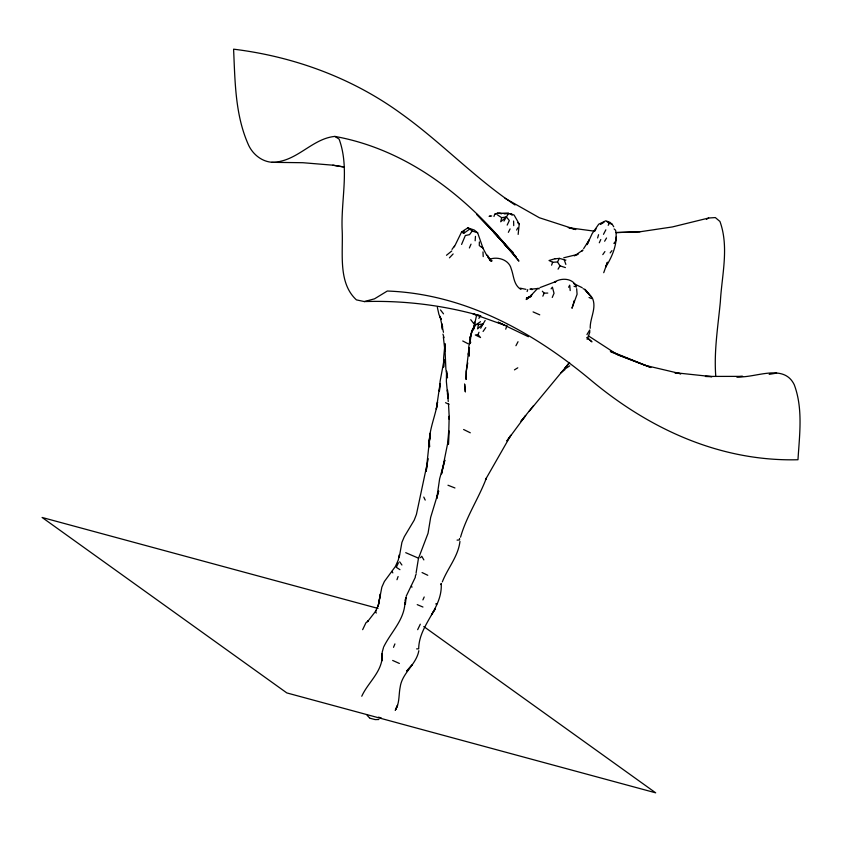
<?xml version="1.0" encoding="UTF-8"?>
<svg xmlns="http://www.w3.org/2000/svg" width="842" height="842" viewBox="0 0 842 842"><rect width="100%" height="100%" fill="white"/><g stroke="black" fill="none" stroke-linecap="round" stroke-linejoin="round"><path stroke-width="1.26" d="M576.654 288.701L577.086 294.226L571.992 308.267L574.255 300.752L574.107 301.425M447.439 393.677L448.028 398.487L447.46 389.951L448.249 401.55M444.776 343.968L445.892 369.164L447.502 377.869L446.534 370.964L446.376 381.563L447.849 397.024M590.221 328.285C589.884 317.908 597.115 307.804 592.21 297.689L585.074 289.88L589.274 294.816M479.372 241.928L479.277 245.538L481.74 247.422M603.725 272.703L607.461 262.209L605.556 267.23C612.418 256.389 618.07 243.233 615.607 230.276L614.134 228.95M444.965 343.789L443.608 358.071L443.618 367.123L444.092 359.797L440.134 381.152L439.377 391.151L440.071 383.615M512.136 215.236L510.305 213.573L514.125 215.099L519.23 224.046L518.146 234.413M470.783 342.21L469.868 343.631L471.594 331.232L474.856 325.317L472.225 330.643L470.225 337.421L472.225 330.643L475.404 324.265L473.299 330.001L476.362 316.287M475.141 240.78L475.467 236.37M469.868 343.631L470.446 336.516L468.71 347.23L469.257 356.113L468.878 348.777L466.247 371.417L466.089 379.279L466.247 371.417L467.742 362.891M474.12 327.422L474.635 322.107L473.678 323.465L470.731 319.676M427.326 464.71L426.126 471.383L430.251 433.114L429.357 439.387L429.546 446.86C427.925 431.336 435.451 417.064 437.556 402.002L436.324 409.191L439.85 384.899M454.333 246.843L461.605 231.971L463.647 233.413L464.037 230.392L467.794 227.856L474.225 230.013L477.646 232.792L483.161 248.664M616.249 236.812L615.649 241.096L613.934 243.464L615.418 242.864M428.231 458.764L416.432 514.378L414.232 520.124L404.297 536.733L401.918 542.374L399.192 557.52L399.445 554.689L398.287 559.993L395.435 566.424L384.362 581.517L381.858 587.116L378.111 606.524L380.426 593.915L378.237 605.661L375.448 611.502L376.279 613.05M416.106 572.907L418.442 558.509L428.052 533.26L430.662 517.367L438.661 491.002L436.777 498.253L439.64 478.772L444.829 460.121L441.503 473.951L447.86 442.387L448.733 430.694L448.449 444.313L449.186 416.285L449.333 419.39L448.502 403.571M477.361 323.844L478.403 324.591L477.603 328.854L483.097 323.938L485.171 320.476M460.542 537.175C466.405 516.472 478.751 498.243 486.36 478.14L485.487 479.614L510.883 435.209L506.895 440.924L525.692 415.559L521.019 421.263L533.533 405.665M404.981 602.64C404.213 620.259 390.856 632.163 383.689 646.94M459.953 541.48C458.153 556.604 447.628 568.171 442.324 581.896M497.296 214.763L501.664 217.678L500.716 221.762L506.41 216.91L508.505 213.594L511.368 214.342M436.777 498.253L437.093 497.001M418.842 650.708C416.327 664.685 402.108 672.853 400.182 687.093C398.571 694.882 399.792 703.344 395.193 710.343M383.468 647.593L382.215 652.171L382.121 660.728L382.215 653.529C383.31 671.137 368.196 681.894 361.765 696.239M416.632 648.887L418.685 648.845C418.937 624.469 442.924 608.356 441.187 583.453L440.882 584.537M597.609 237.97L598.578 234.697M493.97 216.489L494.686 214.268L498.064 213.047L501.727 213.636L499.201 213.342L508.463 213.026M505.737 329.169L507 325.349M527.103 291.521L527.734 289.637M415.38 577.138L406.212 596.199M396.971 579.717L398.098 576.538M551.584 265.177L552.668 262.241L557.499 261.999L560.004 265.819L565.403 267.588M362.649 629.669L365.923 622.785L368.27 620.828L367.48 621.733L376.153 610.587M415.232 576.338L416.158 574.055M393.519 647.33L394.919 643.909M477.993 334.611L480.55 337.537L475.309 334.979L477.993 334.611L478.982 332.264M461.584 244.433L465.331 235.518L469.531 234.655L472.204 231.024L477.646 232.792M552.257 297.447L554.036 293.279L552.394 287.133L551.11 288.838M542.848 296.184L544.153 293.153L547.774 293.079M469.373 247.969L471.036 244.148M422.905 599.904L424.2 596.978M599.293 242.77L600.778 239.538M395.529 709.732L397.571 705.28L395.624 709.396M507.168 225.098L509.326 220.541L506.41 216.91L501.664 217.678M417.664 629.679L420.295 624.196M398.466 562.761L396.287 567.298L399.95 569.676M463.31 231.876L464.037 230.392L461.605 231.971M594.905 231.076L596.052 228.803M508.368 232.329L510.094 228.919M557.499 261.999L559.372 258.368L561.961 259.083L564.224 259.757L565.856 264.409M586.948 334.537L589.737 329.99L589.726 332.558L587.127 339.368M515.935 345.715L518.03 341.715M603.482 234.329L605.851 229.824M516.63 230.045L517.777 227.877M474.057 326.822L474.856 325.317M608.208 225.319L609.282 223.319L612.081 224.077L613.744 226.772M568.582 287.248L569.718 285.175L570.192 290.564M480.677 328.233L483.097 323.938L478.403 324.591M558.057 269.166L560.004 265.819M503.969 221.078L506.41 216.91M604.63 241.233L606.535 238.012M478.856 318.381L480.298 316.182M602.798 254.61L604.924 251.569M483.076 331.464L485.781 327.591M452.007 249.4L454.364 246.148M583.653 248.6L589.347 239.707L587.095 244.633L592.179 233.581L598.725 224.193L605.808 220.793L610.103 222.425L611.987 224.288M529.081 411.412L569.592 362.481L565.077 367.943L569.287 363.102M610.155 252.895L611.955 250.621M582.096 251.095L582.938 250.042L576.096 254.758L563.74 257.789M420.484 557.688L421.747 556.278L423.852 559.898M449.428 257.841L453.133 253.947M463.647 233.413L469.762 229.056L472.204 231.024M446.492 255.273L451.775 250.979M560.951 372.827L565.161 369.438M474.499 325.843L480.487 321.676M566.045 368.322L569.75 365.838M600.472 224.456L603.988 222.267M514.451 369.87L517.788 367.796M706.406 219.362L708.659 218.015L715.332 217.573L719.952 221.478C729.256 247.148 721.815 275.292 720.352 301.741C718.005 326.296 713.911 350.956 715.732 375.679M574.191 255.873L578.159 254.316M494.686 214.268L498.064 213.047M531.018 296.542L526.334 298.184L531.113 296.11L526.187 299.531L531.944 294.721L531.049 295.437L537.649 288.417L539.154 288.88M539.964 287.596L556.057 281.481L554.415 282.186C561.33 277.46 573.413 278.06 576.496 287.08L574.023 286.259M490.339 259.01C498.285 256.452 509.178 260.02 511.231 268.84C513.957 276.092 513.525 284.943 520.977 289.459M515.03 204.985C474.572 177.904 440.955 142.045 401.371 113.775C352.272 77.906 293.774 56.54 233.592 49.173C235.086 81.537 235.055 115.407 248.727 145.466C254.41 157.254 267.356 165.274 280.46 161.306C300.331 156.991 314.54 138.32 334.863 136.415L339.105 139.109C349.598 167.59 341.063 199.228 342.105 228.887C343.441 252.021 337.463 282.459 356.408 299.868L364.312 301.573L374.522 298.826L387.309 291.027C464.226 293.795 532.87 331.737 590.695 379.984C649.319 429.041 720.215 461.7 797.974 459.743C799.5 434.882 803.184 408.675 794.259 384.741C783.576 362.649 754.885 378.595 736.866 376.784M708.659 218.015L672.379 226.94L639.941 231.782L616.355 232.571M435.682 603.967L437.408 603.577M564.414 260.325L565.908 259.999M555.183 258.673L549.047 260.515L552.668 262.241M555.046 258.81L559.372 258.368M769.209 374.343L776.619 373.122M504.211 213.879L508.505 213.594M491.696 215.92L489.097 216.32L490.612 216.205M538.754 288.364L530.565 289.259L532.281 289.532L529.85 289.111M736.761 376.816L742.612 376.374L705.386 376.427L712.006 376.648L674.747 372.68L680.904 373.795L645.288 365.386L610.724 351.83M457.069 540.122L459.595 539.943L459.479 538.459M616.302 232.56L639.941 231.782M370.038 718.258L375.153 719.594L378.847 719.51M364.312 301.573C403.644 300.352 442.997 305.151 480.845 315.918L473.099 313.971L505.168 325.444L498.043 322.16L528.408 336.737M271.713 162.327L302.857 162.716L332.832 165.179L344.389 167.053M568.287 227.656L594.21 231.14M332.832 165.179L344.178 167.032M520.24 288.164L525.987 289.353M489.781 260.115L491.991 260.641L490.076 260.041M569.529 227.971L575.781 229.54L539.354 217.741L505.032 198.291M334.863 136.415C410.854 150.139 472.941 201.385 518.925 261.136L496.917 235.255L476.53 214.11L500.137 238.939L496.917 235.255L516.009 256.757L493.465 231.992L512.988 252.495L504.347 244.422M378.005 608.429L42.1 517.462L286.827 692.924L655.686 792.827L423.789 626.553M378.521 717.163L381.268 717.994M583.074 288.701L585.148 289.459L591.379 296.868M447.976 485.234L454.943 487.971M573.728 283.596L582.201 287.69M610.324 351.167L650.908 367.512L617.639 354.84L588.337 335.811M417.232 604.63L422.947 607.04M405.728 552.678L418.674 558.267M589.042 297.479L591.558 298.584M533.081 311.898L539.754 314.834M392.667 660.444L399.371 663.443M445.534 402.687L448.997 404.307M422.063 572.549L427.768 575.286M463.616 429.504L470.299 432.799M462.732 340.978L468.11 343.768M489.928 260.42L491.686 261.399L487.96 257.105L490.328 260.599C490.97 258.894 483.771 252.284 487.95 255.989M467.794 227.856L469.762 229.056M399.666 561.835L401.918 565.003M606.956 221.572L609.282 223.319M586.948 337.737L591.947 341.863L587.19 337.463M517.714 222.751L519.23 224.046M367.123 715.342L369.606 717.942M542.353 291.227L544.153 293.153M440.492 309.93L443.513 313.845M486.455 254.8L482.182 246.748M392.025 571.329L392.835 572.897M423.779 497.075L425.21 500.095M411.391 585.822L411.97 587.221M437.345 307.372L438.956 314.498L441.155 319.486L440.029 316.371L443.471 332.306M442.934 334.137L444.081 337.705M442.671 327.054L441.629 323.538L442.061 329.096M482.982 251.905L483.213 256.6M513.599 221.025L513.725 225.635M443.345 336.874L445.018 351.514L444.829 343.999M429.188 442.471L428.946 445.186L429.757 437.998L429.188 442.471M406.128 597.346L405.349 604.367L405.086 600.199L406.128 597.346M468.805 351.546L468.341 354.398L469.468 347.851L468.805 351.546M435.377 608.713L431.525 614.66L435.377 608.713M411.917 665.117L406.897 670.853L411.917 665.117M465.321 391.751L464.626 384.205L465.321 391.751"/></g></svg>
